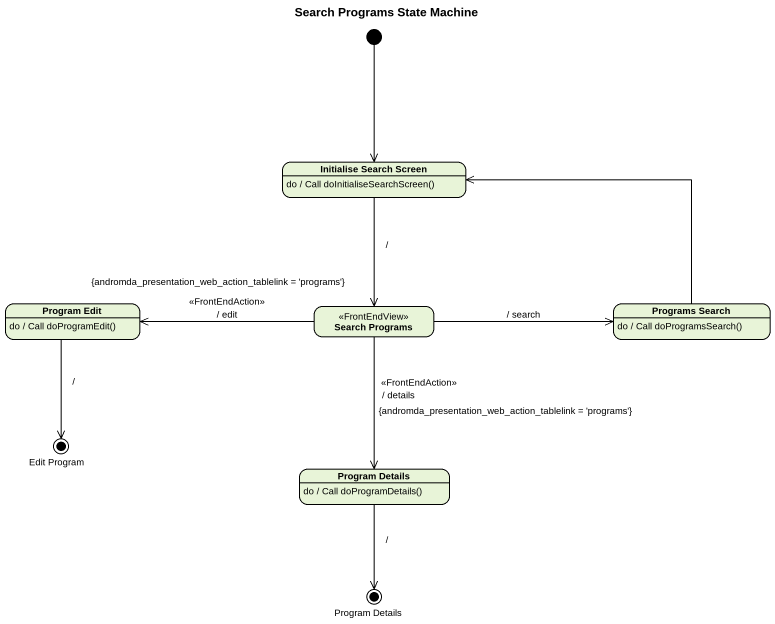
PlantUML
@startuml
title Search Programs State Machine
hide empty description
state "Initialise Search Screen" as Initialise_Search_Screen
Initialise_Search_Screen : do / Call doInitialiseSearchScreen()
state "Program Edit" as Program_Edit
Program_Edit : do / Call doProgramEdit()
state "Search Programs" as Search_Programs <<FrontEndView>>
state "Programs Search" as Programs_Search
Programs_Search : do / Call doProgramsSearch()
state "Edit Program" as Edit_Program <<end>>
state "Program Details" as Program_Details
Program_Details : do / Call doProgramDetails()
state "Program Details" as Program_Details_2 <<end>>
[*] --> Initialise_Search_Screen
Initialise_Search_Screen --> Search_Programs : /
Program_Edit --> Edit_Program : /
Search_Programs -left-> Program_Edit : {andromda_presentation_web_action_tablelink = 'programs'}\n<<FrontEndAction>>\n/ edit
Search_Programs -right-> Programs_Search : / search
Search_Programs --> Program_Details : <<FrontEndAction>>\n/ details\n{andromda_presentation_web_action_tablelink = 'programs'}
Programs_Search -left-> Initialise_Search_Screen
Program_Details --> Program_Details_2 : /
@enduml
